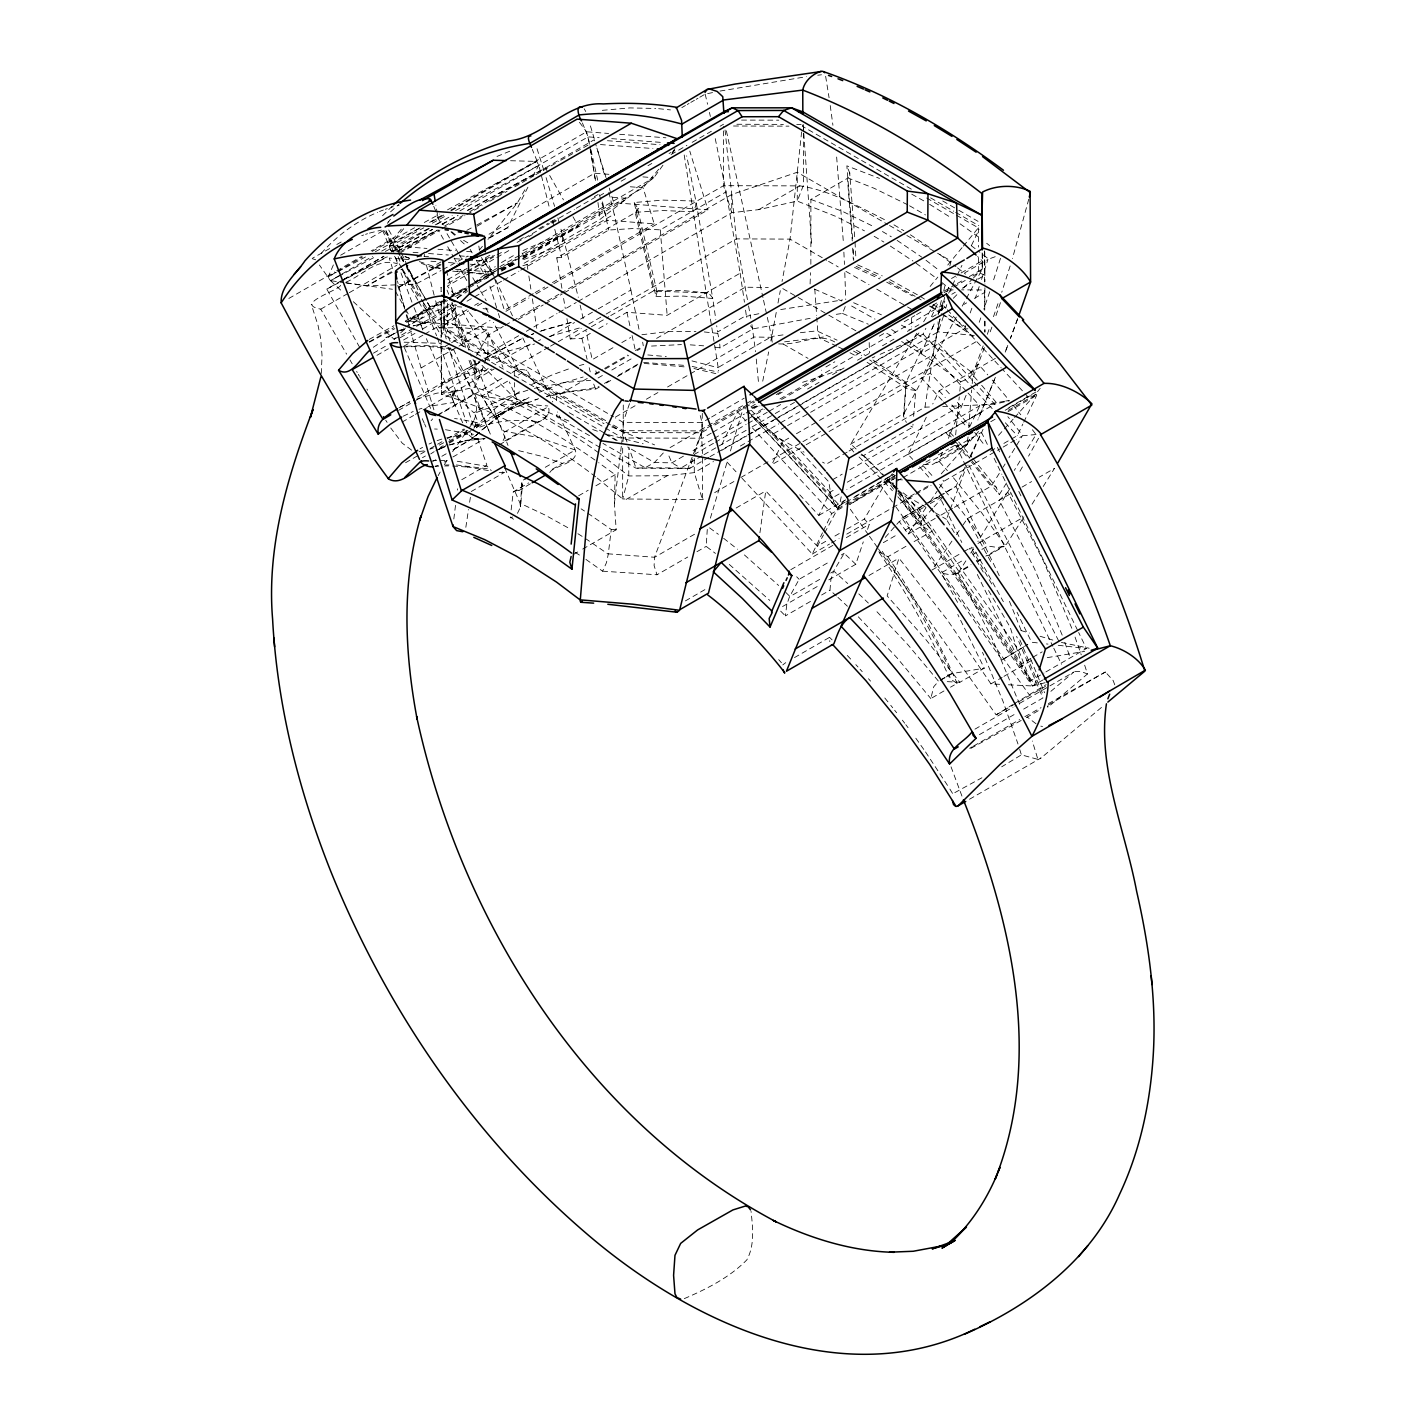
<?xml version="1.0" encoding="UTF-8"?>
<svg xmlns="http://www.w3.org/2000/svg" width="1426" height="1426" viewBox="0 0 1426 1426"><rect width="100%" height="100%" fill="white"/><g stroke="black" fill="none" stroke-linecap="round" stroke-linejoin="round"><path stroke-width="0.75" stroke-dasharray="5 3.75" d="M340.564 285.307C339.424 290.28 293.043 303.916 320.761 309.157L346.607 354.147M1114.758 684.801L1113.136 680.505L1106.719 673.464M623.287 405.002L623.18 430.705L621.576 443.932M794.496 657.582L829.558 637.351L829.825 641.682M702.305 413.38L702.055 430.902L694.729 453.058M982.478 253.81L982.247 269.14L962.211 306.109M582.717 549.081L616.175 529.777L614.392 503.396L615.141 474.68L598.653 462.648M810.485 601.433L785.405 615.907L786.778 604.749L789.469 596.852L819.718 579.384M810.093 283.97L810.538 272.687M810.859 264.238L810.895 199.426L847.436 178.339L852.267 240.941M453.557 310.315L452.826 311.474L457.514 306.946M772.215 342.204L771.537 336.661L718.169 367.48L718.704 370.778M782.785 664.926L785.744 662.644M967.898 328.818L964.047 328.943L921 353.773L921.196 350.529L904.833 338.55M853.835 452.024L850.466 448.174L850.734 444.128L904.066 413.38L906.223 381.847L921.196 350.529M968.058 436.926L966.953 444.948L970.411 437.515M968.717 427.64L971.694 389.975M321.278 373.523L322.044 355.52L320.69 338.497L317.998 325.235L311.278 304.308M1047.967 705.941L1047.825 707.189L1047.361 706.102M913.638 416.339L915.795 390.368L869.682 359.958M860.983 455.001L863.603 455.5L912.765 427.105L913.014 424.182M972.229 383.594L973.085 373.077L983.156 345.876M517.478 513.342L520.437 507.157L521.845 480.651M943.959 690.968L930.822 698.562L933.727 686.762L938.522 681.236L907.756 644.57L875.101 609.775M955.652 434.877L959.252 396.856M959.823 391.152L960.75 381.74L931.321 360.172L901.642 341.509M801.626 131.941L790.04 239.122L782.036 281.475M510.348 516.978L513.503 519.224M511.132 509.92L513.271 491.792L528.636 482.915M453.825 518.993L455.571 504.857M587.797 513.217L611.255 529.474L608.314 553.841L654.534 557.263L702.055 430.902L702.02 422.542L699.97 414.503M614.392 503.396L621.308 446.124M457.479 490.081L457.657 488.797M759.933 532.736L765.762 490.936L817.312 546.194L826.135 541.096M424.182 256.341L424.467 254.381M465.839 527.299L468.494 509.545M488.155 368.496C468.227 385.519 482.487 371.651 471.899 358.033M470.384 497.335L469.261 504.572M849.04 451.008L924.957 407.176L935.403 340.261L940.019 318.8M707.278 529.42L706.173 546.39L715.478 553.431M635.782 212.278L638.955 207.964L636.317 211.886L637.262 207.43L637.493 208.695M776.243 312.419L770.86 340.974M777.99 303.078L780.307 290.637M845.244 306.537L842.552 313.417L834.21 314.629M762.732 381.188L768.65 351.937M841.215 496.818L839.486 505.41L824.531 533.057M939.966 319.192L932.782 355.003L921.624 378.193L942.194 400.385M933.157 304.558L941.855 310.244L942.818 304.932L945.812 308.176M612.307 425.946L623.786 432.577L622.663 444.538M941.855 310.226L944.618 297.339M1028.77 199.177L1012.442 258.516M941.356 300.476L938.112 313.649L947.024 304.647M943.78 290.619L945.402 284.041M949.841 265.949L951.053 261.029L937.595 253.258M945.83 307.927L946.775 304.629M941.606 282.295L951.053 289.888L950.108 293.15M710.38 518.155L727.92 459.386M730.433 450.99L743.606 406.927L746.547 410.1M1008.432 684.765L1032.495 685.977L1034.688 684.623L1037.878 674.141M1000.482 258.32L992.603 283.079M1010.143 265.985L1001.747 292.312M999.679 684.32L990.945 683.874L947.238 619.811L898.986 558.136L887.15 595.908L925.634 639.24L959.841 682.288L984.261 668.188L957.755 614.446M981.551 279.425L987.933 259.461L964.867 272.776M692.769 459.047L689.685 468.441L635.996 468.191L514.643 398.121L479.386 362.739M828.809 579.847L855.796 564.268L863.283 541.862M979.199 286.59L975.331 298.123M989.733 291.76L983.815 309.175M629.508 403.611L623.144 422.346L623.144 430.705L628.064 445.019M441.097 339.958L441.454 394.342L474.983 387.177L483.913 365.199M484.59 363.238L487.924 353.488L487.924 335.27L503.289 326.411M943.459 316.233L938.112 331.848L801.804 410.545M997.95 303.685L992.71 318.943M1000.464 302.633L994.795 318.925M867.561 529.367L869.272 524.358L864.334 519.046L887.186 480.223L892.337 473.664M971.855 308.23L969.823 314.023M979.234 322.294L980.785 317.909M987.309 334.308L990.054 326.607M964.671 328.568L965.723 325.663M991.89 327.107L988.949 335.288M1017.558 319.032L1010.571 337.962M1017.665 318.729L1010.339 338.568M984.439 347.587L971.926 380.492M1007.772 345.395L1004.938 352.846L1007.665 345.698M954.279 532.575L946.436 519.314L949.502 511.274M950.269 509.26L967.078 465.072M938.112 314.736L943.424 301.064M946.971 291.938L949.627 285.111M995.366 377.337L978.682 418.103M966.097 395.305L948.397 438.37M994.635 379.209L977.862 420.028M474.163 427.533L477.122 419.886L474.43 413.29L486.64 408.656L504.144 404.788L518.101 403.665L547.798 405.964M476.48 427.836L480.223 423.255L460.188 419.297M476.124 424.288L474.876 426.552M333.363 264.933L328.265 276.787L330.458 280.655L341.884 291.189M942.479 452.22L939.128 459.956L967.862 443.361L969.555 439.458M655.978 296.555L683.553 296.091L712.75 298.497L695.941 201.084L662.805 200.103L634.196 202.528L655.978 296.555L657.047 292.116L655.336 290.387L682.591 290.53L708.829 293.079L712.661 297.963L715.816 319.424M921 353.773L933.174 326.197M932.158 328.497L934.796 322.526M970.518 457.104L983.067 429.279M965.152 466.855L955.919 486.373L943.139 494.269M969.234 458.227L969.769 457.104M970.126 456.338L981.48 432.328L988.289 446.338M940.09 311.046L944.832 301.118M948.647 293.168L951.498 287.196M952.443 285.218L956.24 277.268M957.202 275.271L961.944 265.343M971.462 245.468L979.056 229.55M721.806 444.698L737.563 411.9L746.529 421.579M772.749 462.755L782.963 441.49L788.738 438.156M799.736 494.804L818.827 515.392L829.985 492.202L835.743 488.868M742.019 478.227L812.285 554.037L822.481 532.807M823.408 530.882L831.75 513.503L845.155 505.767M798.56 405.964L923.085 334.076L925.866 328.283M931.428 316.697L938.843 301.26M969.573 426.98L979.787 405.715L1005.312 401.116M1014.581 417.551L1035.026 394.877L1036.595 391.597L1005.972 409.28M1011.515 438.994L1017.273 435.679L1022.834 424.092M1023.761 422.167L1036.738 395.162L1033.743 391.936M995.366 358.372L939.128 390.831L932.747 404.021M926.33 417.212L908.112 454.448L912.747 459.368M527.905 187.18L507.692 227.59L488.904 238.427M504.715 440.99L538.155 421.686C544.482 420.278 551.434 413.611 548.226 406.749L504.216 432.167L504.893 437.105L502.326 442.113M904.209 413.13L956.24 317.142M827.276 563.056L799.13 579.312L789.772 596.335L784.853 591.487M817.312 546.194L823.497 534.928M1038.538 438.263L1028.556 456.16M438.139 475.696L440.153 472.059M476.605 355.43L487.924 335.27M524.875 189.801L517.335 202.973L487.977 239.372M532.397 176.61L538.85 165.309L532.29 149.391M1022.424 466.926L1018.289 474.127M855.796 564.268L844.156 553.306L833.729 571.042L847.757 583.555M1009.875 488.565L977.915 541.559M916.811 333.238L850.787 444.039L859.985 452.577M923.638 321.777L933.887 304.576M1032.406 429.743L1036.042 434.538L1025.757 451.579M1016.595 445.322L1022.264 436.035L1016.524 439.351M1020.018 460.972L1014.26 470.42M1014.706 448.424L1008.948 457.764M1006.489 483.022L999.269 494.751L972.211 461.026M444.342 464.733L447.835 459.101M1003.155 467.122L1005.098 464.003M999.269 473.396L991.462 485.945L993.904 485.678L996.221 487.229L999.252 494.626M973.405 548.85L970.037 554.251M585.943 559.42L602.61 571.184L606.478 562.646L608.278 554.197L586.193 539.01M1043.19 486.516L1054.491 468.37L1039.233 477.175M973.245 549.331L972.514 550.276L993.387 586.959M965.865 560.881L959.145 571.541L970.999 564.696M1039.376 492.594L1031.693 504.751M1022.852 518.636L1006.542 544.162L985.812 556.14M469.528 427.354C490.794 400.795 457.568 371.58 447.889 347.178M477.05 426.606L476.48 427.479L477.995 425.162M452.595 451.721L467.068 430.902M547.958 414.503L542.753 419.743L498.369 445.358M926.027 507.638L908.148 534.037L899.236 521.524L924.565 506.89M930.465 501.061L937.132 491.204M939.342 487.906L943.78 481.346L1001.212 448.192M951.944 541.096L934.173 566.817M956.347 534.679L960.75 528.28M962.942 525.089L967.327 518.69L1010.624 493.699M473.717 420.848L470.723 424.449M662.965 165.202L653.874 177.715L599.865 219.497L522.059 264.416M672.038 152.671L677.225 145.505M842.516 313.47L868.256 324.201M834.727 341.937C817.027 332.026 802.998 345.128 778.649 343.898M387.409 223.312L390.635 219.069L388.122 221.993M844.352 500.473L837.918 508.672L747.509 411.151L758.989 404.521M1008.235 410.331L1035.026 394.877L1040.178 388.3M482.398 246.306L479.599 249.782L476.034 247.661M431.098 420.67L432.684 418.887M930.126 286.448L937.827 277.09M947.755 265.04L962.069 247.661M963.352 246.11L978.361 227.857L955.384 214.595M1062.192 635.14L1034.527 568.814L999.234 500.276L1007.754 492.184L1043.244 560.525L1071.817 628.278M403.701 228.713L389.441 245.575L391.009 250.655L399.85 251.333M658.723 169.231L643.073 187.751L522.076 257.607M672.163 153.331L674.801 150.193L669.061 153.509M401.259 229.194L394.111 237.696L371.134 250.958M885.243 537.406L899.236 521.524M941.231 473.842L978.575 431.472M932.604 508.458L922.39 519.777L897.703 490.972M934.066 506.836L944.279 495.517M998.503 435.358L1002.888 430.509M1004.35 428.887L1013.12 419.173M854.53 267.446L879.86 278.908M321.242 253.347C336.821 235.878 355.983 221.44 377.605 212.314M465.482 346.393L449.974 305.913L452.666 303.007M1005.419 495.161L1006.489 494.002M663.304 452.969L654.445 462.523L645.14 467.746L635.996 468.191L628.777 447.104L628.777 475.963L622.663 498.957L702.501 499.653L705.977 497.656M416.749 399.084L436.819 393.166L456.587 390.653L452.898 394.931L453.521 402.488L428.014 406.481M353.327 301.706L394.129 339.299L396.214 337.106M451.971 312.062L456.445 307.446M802.606 403.237L911.838 340.172L920.626 331.295M953.334 298.284L957.149 294.433M963.477 288.034L971.962 279.478M973.423 277.999L982.229 269.122L982.229 260.762L977.63 256.502M457.318 298.177L466.552 289.282M450.135 341.277L444.128 327.338L444.146 318.996L458.406 304.825M474.252 427.123L496.48 407.39L521.952 389.993M382.524 215.736L393.558 204.845M475.856 435.429L468.459 440.884M390.581 211.832L398.727 204.56M479.332 432.452L472.969 438.228L459.511 446.106M479.493 432.292L472.808 438.281L468.138 434.36M455.393 391.437L452.898 394.931L452.559 399.333L452.327 397.89L453.521 402.488M400.563 332.9L405.127 328.943M481.756 430.01L506.836 410.563L531.363 396.125M416.481 326.394L435.108 315.645L449.154 304.13M549.812 472.559C552.504 465.892 579.758 463.575 575.302 450.099L557.459 411.954M473.717 282.972L495.25 266.626M1050.873 691.325L1073.814 672.074L1014.884 706.102M1084.669 665.193L1087.485 673.981L1047.807 707.314M1101.478 707.439L1041.247 757.812M482.523 429.547L497.157 417.426L495.945 418.371L524.875 399.28L475.518 428.103M572.325 459.493L562.432 463.397L550.151 470.491M957.915 572.949L956.953 573.573L970.714 565.623M373.291 347.284L394.182 333.47M464.787 429.654L449.226 439.582M369.209 339.406L393.933 325.698M479.956 362.097L471.65 368.14L413.914 401.49M457.586 297.963L467.443 291.403M412.364 323.452L433.985 311.581L455.464 304.665M950.322 674.159L945.509 677.386L951.605 673.678L939.395 647.992L912.676 598.742L880.288 548.279M430.741 453.914L434.181 451.65M923.388 464.644L932.871 464.306L938.647 460.883L947.417 470.687M496.462 362.774L530.187 344.183M470.58 432.185L468.94 431.9L471.097 430.509M486.337 357.801L522.754 338.176L484.448 358.496M1037.362 759.238L1021.39 754.853L1001.694 766.814M936.668 462.773L966.899 445.019L961.98 447.069L955.295 445.625M501.435 262.58L516.372 253.917M893.567 489.243L887.186 480.223L895.065 475.589M1002.015 659.953L1027.825 644.392L1002.015 659.953L901.909 518.208L923.995 504.804M878.434 548.885L996.15 714.836L1012.585 704.676M1014.421 703.553L1046.114 684.676M398.888 407.889L409.797 401.579M530.383 483.788L518.707 490.669L522.13 486.587L521.934 480.901L525.231 478.869M466.213 442.203L452.862 449.939M482.63 359.548L417.319 397.248M420.1 448.78L422.577 447.354M599.383 387.034L595.908 389.031L568.475 392.043L546.818 396.731M340.654 255.218L382.328 231.155M288.836 298.462L334.771 271.956M336.679 270.851L361.562 256.484M335.912 272.366L328.265 276.787L336.126 272.598M337.837 271.261L362.685 256.912M372.239 251.404L414.592 227.732M420.064 227.893L389.441 245.575L426.927 248.427M429.636 222.367L443.023 214.649M450.687 210.228L586.549 131.78L608.599 133.456M443.789 215.041L430.26 222.492M451.365 210.674L536.657 161.423L538.85 165.309L549.473 208.036M340.03 275.147L330.458 280.655L319.406 265.022M341.937 274.042L372.507 256.377M381.722 251.083L423.807 227.803M429.297 228.57L391.009 250.655L382.828 230.745M436.944 224.149L452.256 215.308M459.903 210.888L588.136 136.86L599.152 137.698M359.673 347.356L326.804 289.104L341.99 280.334M343.88 279.246L383.737 256.234M391.312 251.849L432.167 229.461M343.47 279.71L383.968 256.324M391.687 251.867L432.702 229.443M345.965 282.188C362.097 275.628 378.157 256.84 397.551 263.881M400.795 251.439L437.194 230.406M444.555 226.074L463.058 215.486M469.76 211.618L594.303 139.712L596.246 146.022M399.797 253.24L440.028 230.014M441.935 228.891L464.929 215.629M466.855 214.524L482.184 205.665M489.849 201.244L507.086 191.298M514.75 186.859L533.912 175.808M535.82 174.703L558.814 161.423M560.739 160.318L589.562 144.293M320.761 309.157L347.391 293.774M349.299 292.686L396.838 265.236M391.401 271.724L366.803 285.931L345.431 282.829M400.849 269.817L402.631 268.783M406.232 266.715L408.032 265.682M681.842 107.592L685.425 105.524M687.225 104.49L689.025 103.456M690.808 102.405L694.409 100.337M696.209 99.303L697.991 98.269M699.792 97.235L705.175 94.116L712.59 92.583M477.282 226.11L517.335 202.973L474.591 226.164M441.026 261.903L431.418 267.446L421.33 263.257M489.029 234.203L594.624 173.223L609.989 174.4M398.211 287.375L440.313 264.184M447.657 279.603L468.762 267.411M470.687 266.305L489.867 255.218M476.64 260.316L483.218 260.815L492.79 255.29M519.617 239.8L523.449 237.589M538.778 228.73L548.35 223.205M550.276 222.099L556.015 218.784M594.339 196.663L598.171 194.453M621.166 181.173L626.905 177.858M647.974 165.683L651.807 163.473M467.478 271.047L496.105 254.523M517.103 242.402L549.545 223.668M551.452 222.563L574.357 209.337M576.264 208.232L595.355 197.216M448.067 283.275L465.5 273.204M467.247 272.206L493.574 257.001M497.104 254.951L504.162 250.887M528.957 236.573L532.504 234.524M552.058 223.24L557.388 220.157M600.132 195.469L603.697 193.419M671.076 154.525L686.904 145.381M692.145 142.35L711.36 131.263M720.059 126.237L723.535 124.222M464.662 276.074L447.336 286.091L457.479 298.373M466.587 274.968L495.482 258.284M496.89 257.464L510.882 249.39M369.156 341.884L393.826 327.641M405.216 321.064L443.557 299.407M405.75 309.567L410.902 318.675L445.197 299.585M406.82 314.772L408.763 321.064L447.087 298.943M448.994 297.838L466.249 287.892M468.156 286.786L494.982 271.296M496.89 270.191L516.052 259.122M517.977 258.017L613.768 202.724L707.956 209.854L689.774 151.067M500.954 269.799L514.394 262.027L501.025 269.264M469.101 287.695L492.184 275.147M501.578 269.728L514.733 262.134M501.685 270.423L515.089 262.687M522.754 258.249L578.296 226.181L573.002 216.788M501.613 271.154L514.982 263.436M522.611 259.033L627.6 198.41L610.275 197.091M396.089 332.383L403.718 327.98M405.608 326.893L422.756 317M394.129 339.299L399.708 336.073M401.579 335.003L414.609 327.481M373.452 353.167L386.803 345.466M400.153 337.748L411.597 331.153M422.88 329.994L421.133 325.645L456.837 305.039M522.861 265.753L527.05 264.487L614.196 214.167L608.029 188.927M467.015 301.189L472.772 297.856M474.698 296.751L501.578 281.225M503.503 280.12L518.868 271.243M520.775 270.138L607.209 220.246L654.213 223.811L643.073 187.751L628.117 186.61M376.945 355.341L388.353 348.764M403.558 339.976L414.966 333.399M422.577 328.996L451.097 312.544L464.288 347.16M403.772 346.233L422.916 335.181M424.823 334.076L466.944 309.763L514.216 367.124L556.443 396.214L604.036 423.665M474.608 305.342L478.423 303.132M561.915 288.266L556.764 257.91L635.247 212.599L653.536 290.851L655.372 290.387M423.932 303.399L439.208 327.891L468.601 310.921M477.425 305.841L483.307 302.437M556.764 257.91L561.701 257.179L608.724 230.032L633.019 228.552L660.291 229.853L726.101 191.85L714.872 136.771M533.217 293.667L504.412 310.298L493.913 276.359M535.142 292.562L544.75 287.018M552.432 282.58L654.213 223.811M449.796 343.719L441.097 348.746L453.878 350.03M451.543 342.721L490.063 320.476M505.927 311.314L528.957 298.016M536.051 293.916L552.058 284.683M553.841 283.649L723.535 185.683L799.933 185.879C830.288 190.478 858.915 206.717 886.312 220.567M433.896 409.797L421.098 367.944L486.908 329.941L502.932 367.142M505.196 325.288L510.954 321.973M512.879 320.868L539.759 305.342M547.441 300.904L558.956 294.255M560.881 293.15L731.752 194.506L797.277 172.243L887.614 224.399M518.28 319.371L543.181 304.986M545.106 303.881L562.343 293.916M564.268 292.811L707.956 209.854M518.636 335.752L487.924 353.488L473.022 351.972M526.319 331.313L557.031 313.577M558.956 312.472L576.247 302.49M578.154 301.385L731.752 212.706L758.792 209.622L797.277 201.102L835.404 216.235L864.459 230.834M398.514 410.367L411.989 402.595M441.436 392.845L482.576 369.102M758.792 209.622L799.933 185.879M402.096 422.096L413.593 415.465M415.501 414.36L494.109 368.978M550.151 336.625L574.535 322.543M580.542 319.085L596.425 309.905M598.332 308.8L630.898 290.013L614.196 214.167M548.671 347.231L514.216 367.124L514.394 380.403M550.596 346.126L556.336 342.81M558.261 341.687L581.238 328.426M588.902 324.005L604.214 315.164M606.139 314.059L736.351 238.873L790.04 239.122L826.634 260.245M438.103 414.663L474.626 393.558C518.244 410.724 558.921 434.627 597.155 461.578M436.926 415.911L504.394 376.963M512.112 372.507L517.888 369.174L526.818 370.083L540.062 392.738M566.942 318.675L570.24 338.942L589.508 327.82M591.433 326.714L608.795 316.697M610.72 315.574L653.126 291.1L708.508 292.972L707.225 292.829M545.231 467.318L575.248 449.992L538.743 437.55L503.645 431.133L481.774 396.089L509.92 379.833M518.369 374.967L526.818 370.083M570.24 338.942L581.879 338.301L590.328 333.417M598.76 328.55L607.209 323.666M615.658 318.782L626.923 312.294L667.154 315.324L740.147 273.186L726.101 191.85M405.554 462.737L418.781 455.108M420.652 454.021L428.21 449.653M430.099 448.566L435.768 445.304M437.657 444.217L445.197 439.85M447.087 438.762L464.074 428.959M448.762 441.418L467.924 430.367M474.074 426.802L517.923 401.49L509.385 381.972M422.452 457.693L425.411 455.981M440.224 447.443L443.183 445.732M449.119 442.31L466.89 432.042L466.052 430.206M612.948 347.712L592.218 359.691L585.943 330.689M621.843 342.579L630.72 337.445M437.835 449.778L447.372 444.27M449.279 443.165L474.074 428.869M457.283 447.39L450.652 451.222M587.262 378.425L556.443 396.214L556.586 402.399M594.963 373.969L602.663 369.53M604.588 368.407L627.707 355.074M635.408 350.618L641.183 347.284M656.602 338.39L745.21 287.232L768.293 287.428M444.163 462.06L447.087 460.384M452.915 456.997L485.054 438.459M599.401 372.436L595.212 374.361M605.248 369.067L628.616 355.573M637.386 350.511L640.292 348.817M598.064 377.979L603.572 374.806M611.825 370.029L631.076 358.924M546.497 396.428C563.448 390.884 582.022 390.974 598.831 386.642M604.41 383.434L609.989 380.207M618.349 375.377L637.85 364.129M606.406 382.952L611.914 379.779M617.422 376.607L638.634 364.379M461.757 479.706L486.908 465.197L476.355 434.983M471.257 491.524L504.198 472.505L501.043 471.65M714.996 347.142L720.041 347.891L752.981 328.871L812.107 317.98M615.586 416.998L636.762 404.788M646.37 399.227L657.921 392.56M667.546 386.999L754.158 336.999L771.591 337.32L775.441 339.531M709.702 418.103L702.02 422.542L623.144 422.346L615.444 417.907M711.627 416.998L744.247 398.157M951.516 278.498L959.199 274.059M961.124 272.954L982.229 260.762M578.6 495.785L588.225 490.223M595.908 485.785L615.141 474.68M670.077 447.586L744.515 404.61M746.422 403.505L752.144 400.207M711.627 425.358L702.02 430.902L623.144 430.705L611.594 424.039M713.535 424.253L748.08 404.307M750.005 403.201L753.837 400.973M943.852 291.278L955.367 284.63M957.274 283.524L964.083 279.639M969.27 276.626L982.247 269.14L982.158 252.099M623.786 432.577L701.414 432.773L707.189 429.44M714.889 424.984L754.8 401.954M944.048 292.686L951.748 288.248M953.673 287.125L965.224 280.459M972.924 276.02L978.699 272.669L984.938 275.147L984.938 281.724M751.003 406.766L756.743 403.451M776.225 394.574L783.872 390.154M711.2 433.183L702.501 438.21L622.663 437.996L441.454 333.381L441.204 300.458L441.097 337.766M712.929 432.185L744.425 414.003M746.172 412.987L758.507 405.875M777.936 394.646L785.031 390.564M825.904 366.963L834.816 361.812M879.325 336.126L884.655 333.042M904.173 321.777L914.815 315.627M916.579 314.611L921.873 311.545M932.461 305.431L939.502 301.367M951.802 294.273L955.295 292.259M962.3 288.212L971.017 283.168M977.986 279.157L984.938 275.147L984.742 250.994M762.732 408.923L751.235 415.554L836.563 507.62L844.228 503.2M779.969 398.959L942.818 304.932M683.428 456.177L671.896 462.844L654.445 462.523L627.6 447.015M693.054 450.616L712.305 439.511M714.23 438.388L746.939 419.511M748.864 418.388L764.265 409.512M781.591 399.512L822 376.179L842.819 368.692M713.481 443.326L694.284 454.413L694.284 472.63L702.501 499.653L702.501 455.767M715.406 442.22L746.119 424.485M748.044 423.379L767.241 412.292M769.167 411.187L780.682 404.538M807.562 389.013L819.077 382.364M832.517 374.61L844.049 367.961M857.489 360.208L869.004 353.559M882.444 345.787L893.959 339.138M907.399 331.385L918.914 324.736M932.354 316.964L936.205 314.754M626.103 499.456L667.243 475.714L694.284 472.63L713.481 461.543M964.029 304.362L966.596 302.882M974.315 298.426L984.6 292.49L984.582 289.995L961.552 289.852M702.02 455.803L680.844 468.031L645.14 467.746L602.966 443.397M703.945 454.698L750.183 427.996M752.108 426.891L773.284 414.663M775.227 413.54L794.478 402.417M708.829 457.372L689.685 468.441L680.844 468.031L671.896 462.844L667.671 453.058M710.041 456.676L800.752 404.307M721.93 450.206L746.832 435.839M748.739 434.716L773.658 420.349M775.566 419.244L796.635 407.07M740.361 446.017L746.119 442.702M748.044 441.597L778.774 423.861M780.682 422.756L799.879 411.668M785.637 426.713L772.197 434.484L747.509 411.151M787.562 425.608L808.685 413.415M810.592 412.31L935.403 340.261L994.653 404.182L1009.537 400.759M573.412 554.464L580.845 550.169M796.421 433.736L817.544 421.526M819.469 420.42L932.782 355.003L966.561 391.455M714.676 492.63L733.891 481.542M740.896 477.478L769.095 461.204M772.625 459.172L820.574 431.49M827.686 427.372L976.24 341.616M773.748 463.575L804.478 445.839M806.136 444.752L827.526 432.524M829.041 431.525L930.215 373.131L950.429 394.931M736.137 508.03L765.762 490.936M694.533 534.251L654.498 557.352L654.106 565.623L657.012 574.767L687.742 557.031M847.133 452.113L826.26 464.163L822.57 462.167M696.957 551.702L706.173 546.39M832.641 479.689L842.196 474.163M849.825 469.76L960.554 405.84L994.653 404.182L846.812 489.546M847.258 482.22L979.787 405.715L968.022 393.041M839.13 493.966L831.447 498.405L772.197 434.484L804.05 452.167M908.112 454.448L981.106 412.31M818.827 515.392L845.725 499.884M845.226 502.095L839.486 505.41L750.593 409.512M854.798 496.569L893.068 474.466M846.153 502.095L894.049 474.43M1005.17 410.278L1028.164 396.998L1002.71 369.548M895.332 475.535L837.918 508.672L831.447 498.405L828.827 481.881L798.507 449.172M847.08 504.661L894.975 477.015M990.767 421.704L996.507 418.388M1008.004 411.757L1036.738 395.162M895.617 477.96L849.646 504.501L880.608 485.303L894.69 505.143M685.407 600.899L705.995 589.009M925.955 462.024L930.073 459.635M938.308 454.894L948.611 448.94M950.661 447.746L954.778 445.375M901.196 478.673L891.642 484.198L894.423 486.676M903.104 477.585L981.48 432.328M834.941 536.016L840.823 532.611M846.705 529.224L864.334 519.046M914.423 493.913L908.701 497.211L900.43 490.669M916.33 492.808L929.681 485.09M812.285 554.037L829.522 544.072M831.429 542.967L839.094 538.547M846.759 534.126L890.822 508.69M892.747 507.567L913.816 495.41M915.724 494.305L931.053 485.446M990.446 451.169L996.204 447.853M1003.868 443.415L1009.608 440.099M790.806 569.669L832.909 545.356M846.313 537.62L869.272 524.358M1003.12 447.087L1014.599 440.456M925.866 503.717L937.132 497.211M939.021 496.123L955.919 486.373L1000.535 578.279M901.909 518.208L926.33 504.109M928.219 503.021L939.484 496.515L961.801 542.468M841.358 554.928L844.156 553.306M930.198 503.645L941.463 497.139M830.716 573.02L833.479 571.434L830.93 579.259L829.985 590.168L836.367 595.925M883.318 542.664L897.079 534.714M905.314 529.955L921.82 520.437C918.415 524.804 927.381 530.276 932.461 531.007L912.961 542.254M782.553 606.549L817.258 586.514M908.148 534.037L938.985 516.23M940.928 515.125L952.479 508.44M954.404 507.335L991.034 486.195L971.498 462.077M821.626 594.999L829.985 590.168M878.79 551.773L887.881 556.746L907.382 545.481M868.969 575.48L898.986 558.136M1022.068 487.086L1031.604 481.578M931.944 570.043L961.944 552.718M963.833 551.63L971.516 547.192M977.969 543.466L1023.939 516.925M957.595 602.36L940.982 573.02L964.35 559.527M973.12 554.464L976.044 552.771M981.89 549.402L987.719 546.033L997.986 547.513L1005.241 545.641L981.213 512.166L951.73 475.66M976.917 561.274L979.894 559.562M977.505 561.684L980.91 559.723M987.701 555.801L1004.189 546.283M940.197 680.202L949.466 674.801L950.197 678.829L957.096 683.393L950.518 687.172M940.768 680.131L952.14 673.553L984.261 668.188M1030.855 658.402L1021.408 663.856L908.701 497.211L925.688 507.157M1032.745 657.315L1042.21 651.842M990.945 683.874L1002.122 677.421M1003.975 676.334L1031.907 660.22M898.006 493.218L1030.499 680.808L1043.992 673.019M1045.918 671.896L1086.434 648.509L1078.662 632.502M1043.012 679.917L1032.495 685.977L898.54 496.301M996.15 714.836L1045.49 686.352M974.956 729.149L1012.977 707.189M979.412 734.64L1015.972 713.517M1023.672 709.078L1042.923 697.956L1016.595 636.352M969.68 748.293L972.407 746.725M973.495 746.083L1019.697 719.595M1026.292 717.635L1038.716 710.469M1048.217 704.997L1105.275 672.056L1106.451 673.215M969.52 799.237L1041.14 757.901L1037.843 759.22L1032.299 741.003M400.403 406.98L409.458 402.221M441.864 456.267L446.249 453.753M329.691 248.552L312.722 258.088M336.821 244.488L342.169 241.422M432.595 461.561L435.857 459.689M954.832 792.624L981.908 777.776M1024.884 716.672L1041.051 707.653M1048.342 703.606L1105.275 672.056M1021.176 720.469L969.733 748.989M443.7 442.737L438.62 445.447M510.579 266.305L514.857 263.988M394.592 333.417L385.929 337.606L395.305 333.114M424.288 222.474L439.778 214.043M447.532 209.836L536.657 161.423L510.597 160.728M432.292 223.205L446.516 215.469M455.536 210.567L538.85 165.309M441.935 224.167L457.55 215.683M467.318 210.371L545.427 167.929L548.618 173.562M442.488 224.132L458.12 215.647M467.906 210.335L532.451 175.273M466.819 230.37L472.648 227.215M488.441 238.035L507.692 227.59L509.742 231.226M451.365 295.164L466.997 286.662M468.94 285.61L578.296 226.181M452.898 295.414L470.224 286.002M472.149 284.95L493.325 273.453M392.079 272.437L366.803 285.931L415.804 284.113L440.937 270.584M442.862 269.55L448.673 266.43M450.598 265.379L467.995 256.02M338.087 271.564L365.537 256.947M375.341 251.725L420.456 227.714M337.338 277L330.458 280.655L343.292 282.526M338.319 276.484L375.573 256.662M385.376 251.439L428.531 228.481M435.144 224.952L440.295 222.206L443.557 224.916M343.488 279.87L386.25 257.108M397.907 250.905L436.784 230.21M326.804 289.104L338.532 282.865M340.475 281.831L387.373 256.876M397.141 251.689L438.156 229.853L443.468 239.247M398.335 287.482L441.026 264.755M410.902 318.675L447.764 299.05M449.689 298.016L467.158 288.729M369.441 342.169L394.842 328.657M406.57 322.419L447.586 300.583M455.411 296.43L467.122 290.191M403.219 416.196L413.201 411.49M531.595 384.574L551.773 375.074L570.774 368.14M498.03 415.233L495.232 416.731L511.863 408.585M498.387 415.055L500.865 413.79L494.929 416.749L506.319 411.116M438.442 449.564L443.557 447.14M956.882 573.609L949.841 574.714L940.982 573.02M435.875 450.812L444.413 446.801L439.297 449.226M522.968 250.548L542.7 241.903L562.593 235.165L559.972 225.575M512.629 516.961L510.241 517.852M479.617 362.311L466.213 369.084L487.175 405.109L473.895 412.774L441.775 383.184L465.732 373.719L491.703 369.156M523.592 259.621L559.224 245.932L562.468 241.511L562.593 235.165L578.296 297.357M429.03 444.039L431.686 442.826M539.242 392.31L559.634 384.022L583.127 377.017M872.231 357.873L874.869 356.696M880.163 354.343L885.439 351.972M888.077 350.796L911.838 340.172M497.014 156.45L511.916 150.336M483.04 360.742L507.513 351.242L534.625 343.987M440.99 448.317L446.178 446.035M433.433 447.853L429.814 449.261M538.529 340.6L540.65 339.744M379.512 211.511L383.362 210.014M610.381 424.841L447.675 330.903L441.454 333.381L441.454 342.097M533.467 333.791L531.292 334.629L537.299 332.383M401.882 329.905L405.412 328.568M528.886 401.865L507.513 410.421L537.156 399.316M400.278 330.547L404.075 329.174M448.834 445.019L465.553 440.402L483.289 438.495M437.087 440.67L442.666 438.798M438.192 465.482L435.019 466.32M385.323 209.301L387.284 208.606M361.723 235.664L363.63 234.987M549.206 336.518L582.717 327.053M414.039 307.624L419.743 320.921L422.952 322.936L426.82 322.365L413.576 325.716M479.831 427.087C498.369 420.207 518.654 419.048 538.155 421.686M539.991 331.402L546.639 329.174M419.012 409.262L421.989 408.264M449.85 444.948L466.676 440.616L464.698 440.937L484.804 438.531M1074.776 671.628L1080.997 671.468L1087.485 673.981M365.573 234.327L367.516 233.704M541.31 330.868L571.38 322.401M802.553 382.311L822 376.179L821.661 370.136M534.697 399.904L538.6 398.71M995.223 256.698L988.646 259.104L981.623 253.632M548.867 328.461L571.737 322.436M391.241 207.305L393.255 206.699M405.287 321.67L418.281 318.479L421.133 325.645M684.302 1298.623C706.708 1289.015 729.72 1277.429 746.867 1259.835C754.853 1245.272 752.75 1227.323 751.056 1211.405M369.459 233.115L381.455 230.103M527.887 390.136L505.731 397.622L487.532 405.733L494.733 416.642M579.455 365.537L583.84 364.361M1045.133 682.697L1032.495 685.977L1021.408 663.856L1010.232 627.297L986.721 587.512M397.284 205.558L399.333 205.023M534.394 388.371L564.482 382.542L590.542 380.332M446.944 437.604L467.924 434.288M413.13 325.984L425.768 322.846M1026.524 396.838L1035.026 394.877M758.882 313.72L746.475 316.322L747.313 319.014M435.304 466.266L438.691 466.142M720.023 91.068L806.385 76.701M424.039 450.937L418.62 451.507M641.914 334.736L668.295 331.492L695.941 331.402M751.252 407.479L759.951 405.929M1005.651 401.062L1009.02 400.456M1026.827 397.248L1028.164 396.998M780.699 309.549L842.641 299.959M504.198 472.505L497.371 472.666M915.67 390.403L908.255 389.441L867.133 362.329M1047.272 657.636L1084.598 651.397M960.857 381.722L968.397 378.621L973.013 373.273L949.288 355.359L917.381 334.344M602.307 110.337L629.846 107.913L655.71 108.465M784.603 341.848L823.426 337.035M783.034 334.896L771.502 336.518L763.427 299.71M817.74 75.239L821.519 74.776M800.36 332.704L817.722 330.761L816.795 317.606M635.8 212.278L663.019 210.549L691.753 211.672L693.535 210.228L695.621 206.467L696.048 201.761L686.655 155.808M651.504 346.055L681.45 344.593M814.478 289.121L841.59 300.957M406.41 346.251L425.768 345.573L445.482 346.785M439.208 327.891L461.364 327.659L486.908 329.941M404.164 342.187L440.509 343.363M432.648 460.687L436.677 460.527M924.957 407.176L929.395 407.016M942.746 406.517L960.554 405.84L956.204 401.169M444.609 465.981L448.566 465.892M445.429 465.019L449.03 464.929M402.542 346.892L426.713 346.358L450.901 348.604M643.643 362.454L686.102 365.484M951.053 289.888L953.156 289.888M741.538 120.087L778.792 120.176M736.85 124.258L783.427 124.383M796.724 124.418L801.162 124.418M733.499 126.005L788.952 126.148M667.243 475.714L628.777 475.963L600.239 453.914M644.231 363.434L685.55 366.981M440.741 460.473L444.823 460.527M312.187 258.659L315.716 259.799M452.595 466.017L468.904 467.14L467.033 466.89L488.387 470.58M456.302 464.983L490.152 469.083M434.556 428.994L437.283 429.119M602.61 571.184L657.012 574.767M513.396 491.792L520.347 489.457L522.522 484.394L520.472 506.765L520.009 503.235L544.732 514.875L569.598 528.654M947.256 681.646L959.841 682.288M690.255 344.86L703.66 345.823M611.255 529.474L616.175 529.777M647.814 354.949L666.281 356.589M619.633 134.294L665.924 137.805M611.701 138.643L663.09 142.547M607.44 140.711L660.006 144.703M600.417 144.561L652.93 148.536M642.912 176.895L653.874 177.715L490.687 271.938L466.534 270.12M437.96 249.265L455.589 250.602M466.623 251.439L473.236 251.939M413.059 252.331L419.672 252.83M428.495 253.507L448.334 255.004M459.368 255.842L468.191 256.52M424.128 256.324L428.513 256.662M454.769 258.659L461.329 259.158M409.012 259.568L389.298 258.07L392.542 268.569M430.919 261.225L437.479 261.724M448.441 262.544L457.193 263.222M470.348 264.22L483.485 265.218L487.371 277.82M440.206 268.124L431.418 267.446L439.957 268.623M455.571 269.282L464.341 269.942M452.666 271.154L493.735 274.291M457.407 306.733L461.685 307.053M483.04 308.676L489.457 309.157M408.763 321.064L502.95 328.212M481.774 396.089L517.923 401.49M902.408 479.902L889.378 478.869L897.025 489.706M704.266 331.955L717.741 333.381M658.634 108.697L670.47 109.909M974.297 335.52L938.112 331.848L938.112 321.741M445.518 429.725L473.503 434.306M457.283 461.258L487.335 466.409L491.257 470.58M1037.29 642.876L1031.586 642.217L1017.023 612.253M1046.434 643.928L1047.967 644.106M1058.252 645.283L1086.434 648.509M467.657 272.402L492.79 275.45M454.537 418.513L457.354 418.887M457.033 270.976L465.571 272.152M345.698 282.776L392.435 289.264M1042.531 726.494L1040.802 726.137M692.163 366.446L718.312 372.115M1036.042 434.538L1022.905 435.714L1007.843 416.677M693.945 368.532L717.617 374.04M518.618 450.634L542.272 456.445L562.432 463.397M1061.39 642.449L1089.161 648.224M691.984 360.903L718.205 367.73M474.163 438.798L480.758 439.422L472.933 438.335L471.275 433.237M608.456 434.752L643.144 443.771M1020.891 630.506L1029.412 633.055M1040.071 636.263L1052.851 640.096M810.895 199.426L842.338 211.298L873.585 226.538M852.623 238.659L846.866 165.844L879.539 178.428M404.931 256.716L409.975 258.427M419.387 261.6L440.206 268.623M568.849 421.044L514.643 398.121L514.43 382.631M592.681 429.511L598.635 431.632M853.621 302.74L881.411 314.825M856.081 266.359L880.341 277.304M405.162 256.537L409.209 258.213M857.65 264.88L882.231 275.86M611.807 426.927L654.605 444.894M912.765 427.105L910.893 426.178M411.633 450.153L402.239 443.165L390.742 427.996M494.162 273.614L490.687 271.938L481.418 257.518M836.723 346.108L819.807 338.354L817.758 331.331L837.08 340.137M838.613 347.017L844.317 349.78M886.687 282.17L912.319 295.824M973.281 547.834L969.448 548.386L984.386 574.001M449.974 305.913L453.415 308.979L471.275 356.268M889.967 279.692L917.471 294.843M889.04 281.706L915.171 296.305M853.532 351.099L861.607 355.413M851.625 306.02L875.011 319.139M850.021 352.792L857.632 356.839M450.883 348.39L449.832 347.694M911.749 194.186L924.298 201.155M907.809 204.827L874.298 188.357L848.042 177.983L849.718 172.956L846.866 165.844M886.776 333.31L894.209 337.32M909.574 205.79L925.474 214.934M901.375 325.11L909.378 329.62M856.438 350.279L864.744 355.021M942.746 200.977L956.864 209.141M958.789 210.246L978.04 221.351M930.608 197.875L953.744 211.244M955.67 212.349L978.789 225.7M911.357 189.177L802.25 126.183L803.391 124.436L803.391 130.96M926.668 198.018L953.477 213.49M889.539 225.504L904.922 234.381M906.847 235.504L935.67 252.152M828.559 261.368L838.203 266.929M845.903 271.368L869.022 284.719M876.723 289.157L905.617 305.841M907.542 306.964L911.41 309.192M782.803 288.622L796.243 296.376M798.15 297.481L826.92 314.094M828.827 315.199L859.521 332.918M783.106 343.969L808.025 358.354M444.146 318.996L613.519 416.784M443.914 298.872L444.128 327.338L609.668 422.916M569.17 412.684L603.786 432.666M605.693 433.771L617.226 440.438M604.588 433.736L616.103 440.384M589.526 435.643L556.942 416.82L556.835 412.702M882.444 231.511L891.268 236.752M935.117 512.683L946.436 519.314M929.663 204.346L951.142 217.786M874.156 236.288L883.87 242.046M463.557 240.281L468.904 243.454M893.977 224.862L903.834 230.709M916.918 297.357L922.141 300.547M890.341 246.074L912.925 260.994M873.033 360.012L906.027 382.293L903.531 416.125L906.33 422.435M577.904 533.716L583.43 537.21M910.394 234.791L931.659 248.837M920.964 296.858L924.458 299.068M929.431 306.055L939.681 312.651M897.132 240.406L921.713 257.126M575.195 552.325L580.56 555.819M581.113 508.85L584.446 511.007M930.839 306.073L939.538 311.831M891.624 329.566L898.237 333.987M941.374 313.756L973.281 336.572M1036.025 723.766L1027.308 717.064M948.807 315.021L965.776 327.124M943.014 314.166L963.762 329.085M960.072 223.811L977.826 236.556M916.134 263.275L936.864 278.623M598.653 452.773C560.703 425.394 519.403 402.185 474.983 387.177L474.983 360.528M709.595 527.887L718.383 534.34M939.787 254.541L955.937 266.626M926.009 260.281L938.771 270.138M971.177 245.629L979.876 252.259M957.559 267.874L965.562 274.184M723.624 538.297L737.509 549.26M595.622 476.837C549.402 440.99 497.834 410.902 441.454 394.342L441.454 344.272M597.227 478.066L622.663 498.957L622.663 446.712M986.667 243.276L989.608 245.593M887.186 480.223L898.772 489.368M752.946 328.836L750.486 325.805M752.108 416.267L782.963 441.49L829.985 492.202L836.563 507.62M729.292 564.429L769.79 600.417M451.685 231.689L458.209 237.126M744.408 554.928L778.632 585.498M898.327 490.17L918.344 508.066L1018.449 649.81L1030.499 680.808M450.955 231.868L456.267 236.716M460.527 240.584L466.569 246.056M859.058 456.98L881.446 479.083M837.953 597.387L847.418 606.246M863.603 455.5L883.764 475.25M861.518 454.038L882.783 475.018M858.808 593.876L868.363 603.073M858.292 616.798L897.15 657.956L930.822 698.562M829.558 637.351L832.107 639.882M780.682 611.148L785.405 615.907M443.932 297L444.146 327.356L464.716 347.997M634.196 202.528L637.244 207.358L656.994 291.706M796.653 576.781L799.13 579.312M887.756 479.368L895.671 487.781M847.258 655.425L851.572 660.024M887.293 479.724L896.223 489.332M922.622 465.233L932.016 475.535M947.31 309.781L1001.212 367.926M923.085 334.076L969.43 384.075M970.928 385.68L993.352 409.868M1005.312 422.773L1017.273 435.679M943.655 401.972L967.167 427.319M884.209 481.935L892.426 490.758M752.518 428.032L831.75 513.503M727.064 462.095L736.03 471.774M939.128 390.831L945.278 397.551M855.85 664.641L857.989 666.976M948.7 435.857L945.812 432.684L949.859 432.167L949.68 435.304L952.532 438.442M953.477 436.196L950.144 432.595M919.627 466.855L930.946 479.653M899.61 492.059L932.461 531.007M860.092 669.311L862.213 671.646M955.367 441.579L969.43 457.728M897.845 496.765L922.212 525.481M977.238 380.189L970.589 372.667L978.254 364.076L987.772 374.895M778.703 659.65L781.448 662.769M958.682 441.989L971.73 457.069M957.309 445.5L968.682 458.709M951.891 405.002L969.698 426.178M868.487 678.74L870.555 681.129M981.658 385.27L997.006 403.38M939.734 484.305L962.372 511.845L987.719 546.033M992.229 380.047L1008.806 399.868M972.924 458.495L996.703 487.835M388.745 229.978L399.797 249.479M884.797 697.991L888.772 702.875M1013.173 405.251L1020.802 414.788M890.751 705.317L892.712 707.777M894.672 710.255L896.615 712.733M974.653 432.417L984.421 445.108M902.391 720.183L904.672 723.178M579.437 122.279L586.549 131.78L590.524 147.698M905.813 724.675L908.059 727.67M483.218 260.815L493.271 274.238M915.831 738.222L924.476 750.415M595.551 388.745L592.681 381.491M895.956 506.943L1029.019 694.533M850.288 509.207L868.202 534.465M869.486 536.265L877.168 547.085M383.719 230.335L400.1 255.521M898.309 491.507L1034.688 684.623M925.545 751.948L948.914 787.544M943.032 480.241L943.78 481.346M879.307 552.735C906.241 591.968 929.538 633.679 949.092 677.065M584.179 108.804L585.765 111.531M887.881 556.746C914.779 596.71 937.934 639.187 957.096 683.393M387.106 422.381L385.733 420.207M394.539 256.306L401.597 267.607M402.774 269.496L422.756 301.528M949.894 789.095L952.764 793.801M401.793 269.264L419.618 299.139M423.041 304.879L441.65 336.483M967.327 518.69L992.05 564.001M366.928 389.048L367.641 390.261M975.74 551.969L1003.369 601.701M447.015 233.704L458.227 252.865M459.35 254.773L461.578 258.605M472.79 277.767L479.51 289.246M480.633 291.171L486.248 300.743M401.205 257.393L405.572 264.915M406.66 266.787L426.356 300.619M427.444 302.49L435.108 315.645M360.012 377.213L360.564 378.175M358.336 374.343L359.441 376.268M356.66 371.473L357.213 372.436M349.958 359.94L352.186 363.79M958.112 573.163L991.676 637.351L1019.929 704.89M385.947 230.852L399.601 255.058M549.67 175.451L563.466 199.872M522.076 253.079L524.126 256.716M470.117 249.283L472.166 252.919M476.284 260.192L486.551 278.409M447.711 246.769L453.005 256.163M454.074 258.053L456.195 261.814M460.438 269.318L466.801 280.601M397.016 248.57L400.189 254.202M401.259 256.092L426.713 301.189M427.764 303.078L429.886 306.822M417.854 300.173L407.586 281.956L402.827 269.175M418.887 301.991L424.021 311.1M395.483 291.367L404.734 307.749M400.599 256.876L404.645 264.077M406.677 267.731L415.804 284.113M489.635 360.903L460.901 308.034M517.888 369.174L493.343 322.294M488.173 312.33L484.466 305.2M968.842 465.036L1059.251 642.021M997.416 447.354L1000.321 453.361M1018.788 491.4L1021.711 497.407M994.118 458.352L1001.89 474.359M1002.87 476.373L1077.682 630.506M977.309 574.446L1015.152 652.377M955.973 445.678L1052.816 646.228M1053.778 648.224L1061.514 664.266M485.339 257.821L494.697 277.838M495.642 279.835L512.487 315.859M522.789 337.891L552.771 401.954M453.575 349.245L490.829 435.233M401.633 253.4L404.396 259.282M1019.911 639.918L1042.834 694.105M982.478 652.359L983.78 655.211M405.305 261.243L420.884 296.519M462.684 422.827L426.374 338.675M985.063 658.063L1002.924 701.093L1018.004 744.015M425.946 426.998L424.681 424.182M430.67 408.442L404.396 347.73M424.271 423.237L421.49 416.927M1030.713 659.168L1044.598 692.769M504.84 468.049L519.813 502.754M1009.448 601.326L1022.46 633.536M422.506 300.44L436.606 335.77M582.396 122.921L588.136 136.86L595.587 181.548M433.736 206.289L436.196 212.26M437.016 214.239L440.295 222.206L438.103 218.321L435.91 205.273M447.033 290.084L448.673 294.219M451.917 302.508L470.616 350.154M474.68 360.511L508.012 445.447M961.944 796.1L950.75 766.065M411.936 302.169L400.207 270.869M474.626 393.558L488.797 430.884M437.354 337.73L466.605 422.791M395.555 249.639L396.214 251.439M398.139 256.591L400.153 261.974M476.159 370.154L474.377 367.819L471.774 368.086L468.067 357.605M1075.061 637.101L1081.247 654.819M1064.83 642.377L1070.409 658.384M395.465 257.785L397.498 263.4M470.527 360.421L476.462 377.462M393.469 252.135L385.537 229.301M473.165 425.518L448.744 347.641M537.032 148.732L544.322 171.833M1019.715 749.434L1021.39 754.853M596.888 148.108L605.979 177.519M609.223 188.018L611.166 194.31M611.807 196.414L613.768 202.724M599.348 194.792L607.209 220.246M489.974 286.216L497.763 311.421M498.405 313.506L499.706 317.713M446.267 270.673L454.128 296.127M397.729 285.36L406.178 312.668M590.417 125.898L594.214 138.5M546.087 177.608L554.589 206.413M421.098 367.944L411.062 332.739M446.231 338.942L435.607 300.743M597.868 151.085L604.767 176.307M557.851 217.911L559.455 223.668M409.44 326.821L406.25 314.95M595.872 370.796L596.478 373.897M434.146 295.235L425.572 261.938M404.663 308.996L397.462 280.993M552.664 220.852L561.701 257.179M581.879 338.301L587.102 359.281M589.188 367.676L590.221 371.865M705.175 94.116L707.563 104.258M642.663 342.187L643.269 345.805M580.132 305.146L583.769 320.993M717.813 333.399L718.544 336.857M709.435 112.387L710.362 116.451M591.006 149.855L597.708 180.193M602.503 201.868L608.724 230.032M626.923 312.294L630.185 327.089M632.057 335.538L635.336 350.35M726.369 130.853L762.946 297.553M630.898 290.013L639.08 329.673M701.414 432.773L702.501 453.575M747.438 299.674L736.351 238.873L724.978 129.32M748.561 305.895L750.789 318.337M751.912 324.558L755.566 351.705M825.636 76.273L829.076 97.717M563.609 298.408L565.284 308.533M590.435 149.623L595.694 181.922M478.815 246.074L479.493 250.316M684.195 154.971L718.169 367.48M527.05 264.487L527.816 269.407M528.85 275.949L530.864 289.032M740.147 273.186L744.443 302.187M532.379 298.854L536.764 328.354M830.235 105.56L832.927 125.256M745.566 310.137L746.297 315.431L717.563 332.026L716.69 325.716M719.72 344.058L720.041 347.891M597.975 202.492L599.865 219.497M836.652 157.038L843.354 241.921M756.261 359.049L758.721 384.77M849.771 173.829L849.629 172.279L854.78 237.982M660.291 229.853L667.154 315.324M803.177 124.668L803.658 131.317M803.801 133.545L811.644 244.506M814.781 289.086L816.652 315.413M855.03 242.17L855.921 258.748M852.695 248.142L853.265 258.979M853.211 249.532L853.764 260.423M843.871 252.152L844.459 264.47M844.798 272.705L845.743 299.549M869.2 342.579L869.45 352.882M911.535 318.034L911.642 326.893M984.6 292.49L984.724 310.137L984.938 283.917M984.813 321.153L984.903 332.187L984.938 321.224M978.361 227.857L978.503 247.072M978.592 257.732L978.699 272.669M447.461 303.15L447.675 330.903M444.003 299.371L444.128 327.338M984.582 250.816L984.582 285.646M803.391 133.135L803.391 185.38L797.277 201.102L797.277 172.243M731.752 194.506L731.752 212.706L723.535 185.683L723.535 126.415M903.514 415.822L904.066 413.38L903.531 415.715M452.88 395.305L453.379 394.057L452.88 395.305M971.641 371.954L970.589 372.667L971.748 371.936M402.471 329.762L400.92 330.44L404.039 329.174L402.471 329.762M441.133 291.67L441.097 287.286L441.097 291.67"/><path stroke-width="1.5" d="M981.944 217.162L982.603 192.011C996.435 184.756 1016.114 184.489 1030.107 191.298L1030.588 281.991L1018.734 315.77M976.097 255.076L957.719 237.982L927.809 220.139L907.221 212.082L683.927 340.992L647.529 341.064L518.69 266.68L518.814 245.664L742.108 116.754L778.507 116.682L907.346 191.066L927.987 193.776L956.561 203.08L981.89 215.237L982.14 249.924M907.221 212.082L907.346 191.066M937.292 298.854L940.714 293.114L941.534 272.223C962.39 272.651 982.764 283.649 999.947 295.039L1023.725 319.959M571.933 569.188L579.17 498.904L537.584 467.728L501.756 445.108L465.963 426.392L424.574 409.654L452.095 499.991L484.662 514.287L512.005 528.903L539.367 545.873L571.933 569.188L569.83 562.272L571.131 556.461M1107.842 702.091L1144.864 671.147C1119.731 588.528 1085.079 508.708 1040.517 434.698L1040.606 433.344C1029.59 421.08 1012.264 413.237 995.99 411.134L985.74 423.326L987.933 421.971L1097.77 648.206L1091.175 650.292M494.893 443.914L505.036 465.607L504.84 468.049L537.727 483.592L574.411 504.608M571.149 544.108L575.498 503.895M675.995 108.002L707.046 89.481L709.952 89.125L717.153 91.442L722.768 96.683L723.891 113.349M453.129 524.857L452.951 526.337L428.085 452.113L404.039 362.257L395.697 322.365L395.59 271.047C407.248 260.102 427.693 255.611 442.916 260.263L443.7 274.487M707.546 408.175L744.176 386.179L748.4 415.055L749.933 442.274L725.745 522.879L708.472 593.127L679.739 609.704L697.1 539.171L721.039 458.958L716.084 439.547L707.171 417.248L703.268 410.438L699.061 410.67M685.888 582.753L758.882 540.614L759.363 536.942M320.886 376.856L310.405 417.39L312.989 409.547C287.517 476.32 266.537 546.746 272.598 619.08C277.179 705.799 298.836 791.038 330.85 871.553C386.464 1008.966 472.273 1135.292 584.927 1232.224C688.152 1321.563 840.877 1394.557 974.724 1329.246M842.071 492.523L848.969 458.174L1006.649 367.142L1034.937 390.243M1106.433 703.802C1097.129 767.758 1124.954 829.486 1136.647 891.375C1149.071 945.777 1156.878 1001.747 1153.064 1057.629C1149.909 1104.651 1139.73 1151.62 1119.517 1194.364C1090.427 1260.673 1029.073 1306.216 964.19 1334.344M972.514 732.251L973.12 735.477L976.061 738.294L949.573 764.033L925.331 728.044L897.917 691.343L870.306 658.028L841.019 626.192L863.461 575.48L891.553 519.403L896.366 490.58L896.865 468.37L846.919 497.175L826.51 472.22M704.997 92.423L707.046 89.481L735.21 84.045L822.588 71.3C887.899 93.902 948.112 129.249 1003.476 170.247M1029.287 197.02L1030.338 192.688L982.55 156.61M647.529 341.064L630.221 401.526M1039.144 669.953L1045.508 648.973L1083.35 627.119L1097.77 648.206L1044.242 679.115M998.36 1171.299L999.929 1167.448L995.17 1179.159C1044.082 1056.006 1010.535 918.077 963.388 799.861M1107.877 698.811L1109.695 694.159M846.919 497.175L848.078 499.617L846.741 514.733L840.27 549.01L813.337 604.998L786.421 671.254L833.836 643.892C837.615 634.249 840.449 623.572 849.629 617.565C888.719 657.867 923.585 702.162 954.386 749.078L958.236 746.85M771.876 611.005L721.2 562.379L713.285 571.79L742.483 598.581L770.058 627.083L791.84 575.534L763.249 541.63L730.094 507.335L730.219 509.563L732.269 509.92M771.466 611.986L783.89 582.735M782.571 588.457L783.712 585.783M786.047 580.435L787.223 577.762M788.4 575.07L789.594 572.379M996.756 1175.274C986.489 1199.355 972.158 1221.922 953.317 1240.192L966.489 1226.966L944.493 1246.538L954.012 1240.05L941.962 1248.142L955.206 1240.406M966.881 258.462L983.12 248.213C1001.302 252.634 1021.069 265.806 1030.588 281.991L1001.854 298.569L1019.519 317.053M437.122 477.514L428.067 496.515L419.69 520.24L420.955 515.98C401.383 581.844 404.521 652.27 417.123 719.132L416.606 716.512C461.168 922.693 586.71 1121.46 776.136 1221.832L773.284 1220.442C810.984 1238.659 852.035 1251.422 894.138 1252.313L889.539 1252.206L913.228 1251.262L943.067 1245.7L932.265 1248.891L953.905 1241.012M1057.771 463.022L1091.888 403.736C1079.785 392.043 1060.891 382.667 1044.028 383.38L994.76 411.829C1043.208 484.359 1081.728 563.359 1110.319 645.728C1123.848 649.026 1138.233 658.081 1145.381 670.149L1031.943 736.333L1000.268 764.193L958.094 805.868L956.115 806.456L929.556 764.265L898.344 720.593L865.921 680.701L833.301 645.229M427.301 464.573C415.019 467.247 402.417 486.908 388.585 478.976C347.534 423.896 313.292 363.577 281.172 302.882C298.48 275.824 322.704 252.473 352.311 239.425M401.704 417.016L390.047 424.413L378.229 434.164L338.568 370.243L352.596 353.595L367.748 340.457M707.688 594.892C733.499 614.25 765.459 647.244 784.835 672.876M388.211 478.655L401.811 462.808L417.658 450.295M789.131 571.095L788.845 573.698L791.84 575.534M410.563 200.103C368.96 205.772 332.401 229.942 304.879 260.869C296.483 273.649 280.227 286.109 281.172 302.882M452.095 499.991L461.953 490.491L505.036 465.607M893.621 472.006L896.205 468.726L933.887 511.952M404.824 477.443L421.205 460.758M582.361 601.202L581.434 602.111M778.507 116.682L783.676 110.444L791.573 107.823L802.891 111.888L981.89 215.237L981.89 217.839M294.148 274.255L300.654 266.858M1087.717 1245.754L1078.555 1256.609M406.553 225.344L419.387 210.157L577.067 119.124L631.308 123.224L676.958 138.643L479.849 252.438M459.992 303.239L469.475 293.792L498.066 275.343L518.69 266.68M972.229 731.698C963.37 743.196 947.203 747.812 949.556 763.926M833.051 645.051L831.18 645.229M369.869 350.154C359.388 359.815 350.618 377.783 338.568 370.243M393.558 204.845C425.911 174.578 465.821 153.527 508.155 140.978C543.716 138.09 566.657 101.264 603.305 103.92C627.69 102.69 652.163 103.296 676.28 107.253L681.592 120.461L682.288 137.359M400.118 203.383C436.623 171.726 482.059 150.621 529.83 143.402L579.116 114.953C613.572 111.175 648.634 114.918 681.985 124.08L723.713 99.98L802.749 90.088C867.471 114.882 927.292 151.352 982.033 193.615L982.532 249.425M393.772 216.039C404.182 208.285 416.267 197.251 430.046 198.856L432.916 204.292M426.107 252.277C442.987 241.707 464.52 233.579 484.501 236.253L485.303 251.778M772.179 612.574L769.167 618.438L770.022 626.977M448.869 184.827L457.568 178.607M1109.553 691.04L1099.927 697.047M397.373 408.799C387.141 415.465 376.197 420.527 378.229 434.164M367.801 228.998L392.988 214.453M422.435 200.62L493.236 160.247L506.266 160.603M385.091 226.984L431.276 200.317L429.083 200.442M419.387 210.157L473.628 214.274L631.308 123.224M417.301 256.769L424.948 252.349M397.248 271.903L395.448 272.936L396.963 278.979M485.232 237.679L443.504 261.76L444.003 297.214L443.433 295.877C426.017 296.501 404.218 306.786 395.697 322.365C470.705 348.461 539.153 391.027 600.72 440.723L661.147 449.315L720.861 460.812L749.595 444.217L796.189 494.982L839.611 550.686L890.894 521.078C946.864 586.407 993.298 659.578 1031.943 736.333C1040.552 719.952 1047.896 701.004 1048.181 682.43L1047.237 682.145C1017.897 628.224 984.582 576.389 946.739 528.012M373.131 357.552L352.222 369.619L383.006 419.333L390.813 414.823M525.231 478.869L538.565 471.168M532.148 482.772L544.518 475.624M702.341 411.187L704.943 409.69M964.279 259.96L940.803 273.507C978.699 306.661 1012.781 343.969 1044.028 383.38M750.005 394.842L941.926 284.041M755.762 399.868L941.926 292.383M757.259 400.528L940.643 294.647M758.65 402.364L946.187 294.077L1035.08 389.975M762.126 405.537L794.728 399.654L952.408 308.622L1006.649 367.142M699.952 528.921L732.429 510.169M898.808 471.15L992.585 417.016M900.751 472.309L987.933 421.971L991.943 448.174L1083.35 627.119M900.466 472.559L987.184 422.488M904.547 471.471L908.38 469.261M912.212 467.051L920.84 462.077M921.784 461.525L925.617 459.315M929.449 457.104L938.076 452.113M951.481 444.377L955.313 442.167M968.717 434.431L972.55 432.221M976.382 430.01L985.01 425.019M906.758 480.241L932.8 482.327L991.943 448.174M1040.517 434.698L1091.799 405.091L1059.411 362.953L1022.442 320.19M811.84 608.456L865.208 577.655M795.138 649.026L883.389 598.064M1047.237 682.145L1110.319 645.728L1095.578 649.561M958.183 805.779L965.741 801.412M1062.37 718.74L1048.948 725.477M954.618 1240.62L949.163 1243.597L952.657 1241.903M419.387 200.282L493.236 160.247M979.733 1326.804L990.321 1321.688M864.798 577.423L863.211 577.316L863.461 575.48L894.369 613.073L922.497 651.45L949.894 693.321L976.061 738.294M821.055 71.3C812.606 73.902 804.46 81.193 802.749 90.088L802.838 113.759M419.494 459.404L366.625 342.739L334.237 258.926C362.703 252.349 392.364 251.867 421.223 255.914M401.401 347.178C396.838 348.354 382.4 342.24 397.694 342.668M518.814 245.664L498.227 248.98L468.316 260.227L443.807 273.471L443.807 276.074M579.116 498.922L576.942 498.886M435.59 415.501L429.992 414.093L424.574 409.654M462.755 531.738L456.641 530.615L453.022 526.55L484.697 539.634L516.658 556.354L556.568 582.111L580.293 600.025L580.346 601.701M428.673 460.955C412.203 459.511 427.301 468.138 432.827 466.605M388.157 226.11C419.85 223.24 451.685 228.053 482.487 235.415M728.401 111.709L724.016 111.691L443.807 273.471L443.985 297.321M798.507 111.87L802.891 111.888L802.891 113.973M607.815 604.268L677.118 612.253L679.56 610.275L632.805 604.214L580.293 599.865L586.692 522.736L592.61 482.451L600.72 440.723L614.677 410.706L621.38 400.385L623.073 399.601L623.305 400.724M580.81 602.271L593.662 603.145M667.493 142.885L674.124 143.384M664.391 145.024L668.758 145.363M657.297 148.874L661.682 149.195M470.384 256.68L476.997 257.179M465.714 259.479L472.273 259.978M459.386 263.382L463.771 263.721M624.945 400.902L628.26 401.259M677.065 612.235L675.033 611.023M638.171 402.364L643.126 402.934M629.686 400.225L696.084 409.084M649.739 403.736L653.037 404.146M680.665 1299.104L676.904 1297.571L674.979 1293.738L673.589 1275.343L674.979 1255.326L680.665 1243.401L697.67 1229.907L732.946 1209.908L745.37 1206.04L748.115 1206.753L750.575 1209.943M659.632 404.984L662.912 405.412M445.037 229.746L448.317 230.21M672.787 406.749L676.084 407.212M682.662 408.157L685.942 408.656M458.209 231.814L461.543 232.42M464.894 233.062L468.245 233.739M784.46 672.858L782.945 669.65M471.614 234.47L478.387 236.003M380.742 227.322C362.632 228.107 340.457 241.654 334.237 258.926M955.563 806.35L953.513 804.514L952.443 800.521M828.47 75.418L831.643 76.505M837.989 78.804L842.748 80.622M443.433 295.877L488.227 315.128L533.288 339.031M441.846 295.271L450.402 298.551M449.546 299.335L455.108 301.546M462.274 490.294C501.399 506.141 537.887 527.994 571.683 553.181M460.687 303.827L475.589 310.315M857.097 86.362L863.496 89.107M865.083 89.82L869.896 91.941M473.788 537.335L491.756 545.481M483.058 313.756L486.783 315.538M530.9 135.933C525.321 135.185 530.704 145.185 531.47 147.395M882.73 97.931L887.56 100.283M488.655 316.429L505.517 324.861M889.164 101.068L893.995 103.492M582.432 107.128C574.375 104.383 579.526 118.411 581.576 120.925M511.132 327.82L522.397 333.934M908.487 111.05L926.223 120.907M524.269 334.985L528.012 337.089M492.148 441.953L514.198 454.68M533.645 340.297L543.039 345.823M934.28 125.595L951.998 136.397M544.91 346.928L554.286 352.65M556.158 353.808L565.534 359.762M956.828 139.463L976.133 152.19M567.405 360.956L578.635 368.371M580.043 369.316L582.842 371.223M584.25 372.168L621.914 399.654M536.212 468.869L558.154 484.483M758.882 540.614L771.626 552.29M744.051 387.106L752.964 395.305M754.069 396.339L800.129 442.434M823.854 71.763L824.781 72.762M940.714 293.114L943.655 296.305M794.728 399.654L848.969 458.174M801.198 443.593L812.909 456.516M813.961 457.71L825.476 470.99M999.947 295.039L1001.854 298.569M936.472 515.143L944.19 524.786M932.8 482.327L1045.508 648.973M742.108 116.754L737.991 110.551L732.269 107.823L724.016 111.691L724.016 113.26M383.505 416.677L384.236 417.854M1065.543 587.708L1069.34 595.498M1068.252 589.811L1070.195 593.822M1075.026 603.858L1079.874 613.893M415.661 403.665L389.993 343.523M946.187 294.077L952.408 308.622M510.455 451.65L520.205 476.516M461.364 490.811L439.44 419.511M698.936 410.474L683.927 340.992M434.092 194.399L435.197 200.923M473.628 214.274L477.086 235.468M1151.156 975.758L1152.012 984.546M273.845 637.868L274.63 646.798M498.227 248.98L498.066 275.343L642.377 358.675L688.045 358.568L927.809 220.139L927.987 193.776L783.676 110.444L737.991 110.551L498.227 248.98M732.269 107.823L468.316 260.227L469.475 293.792L634.463 389.048L693.767 390.385L957.719 237.982L956.561 203.08L791.573 107.823L732.269 107.823"/></g></svg>
